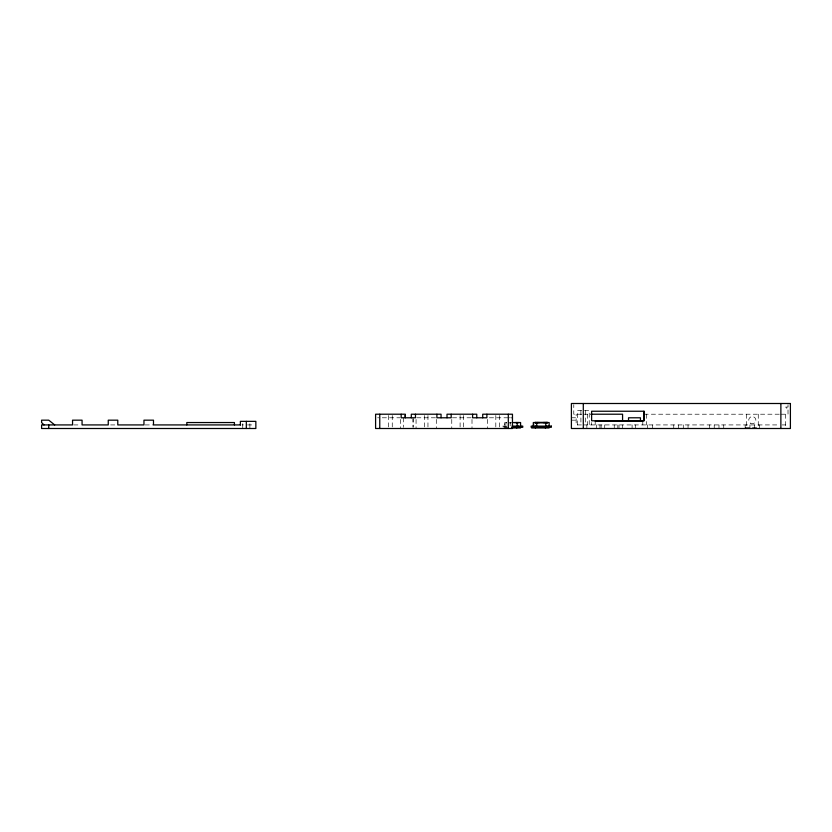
<?xml version="1.0" encoding="UTF-8"?>
<svg xmlns="http://www.w3.org/2000/svg" width="832" height="832" viewBox="0 0 832 832"><rect width="100%" height="100%" fill="white"/><g stroke="black" fill="none" stroke-linecap="round" stroke-linejoin="round"><path stroke-width="0.62" stroke-dasharray="4.16 3.12" d="M510.255 423.873L510.765 423.883M788.018 407.077L785.637 407.077L788.018 409.458M581.755 410.644L577.346 410.644L577.346 424.923M584.49 410.644L589.243 410.644L589.243 424.923M581.755 414.211L573.778 414.211L573.778 404.695M583.294 414.211L591.625 414.211M644.051 414.211L779.584 414.211M780.874 414.211L788.018 414.211L788.018 404.695M377.676 417.789L378.685 417.789M382.283 417.789L399.922 417.789M416.728 417.789L435.635 417.789M452.431 417.789L472.597 417.789M489.403 417.789L508.31 417.789M509.382 417.789L510.39 417.789M571.397 417.778L576.15 417.778M571.397 420.16L576.15 420.16M506.719 422.552L504.754 422.542L504.754 426.119M506.657 423.862L504.962 423.862L504.962 426.951M73.736 424.923L79.685 424.923M110.635 424.923L116.584 424.923M145.153 424.923L153.483 424.923M242.112 424.923L243.35 424.923M247.51 424.923L254.654 424.923M581.443 424.923L576.15 424.923L576.15 414.211M583.294 424.923L778.357 424.923M782.111 424.923L785.637 424.923M506.917 426.119L502.59 426.119L502.59 427.305L510.754 427.305M503.09 426.951L506.823 426.951M745.17 427.305L759.45 427.305M510.765 425.287L509.735 424.954M510.89 424.018L509.694 423.561M413.067 417.789L413.088 427.305L413.088 418.974M785.637 414.211L785.637 428.501M759.45 424.923L759.45 428.501M758.264 414.211L758.264 427.305M754.697 424.923L754.697 428.501M749.934 424.923L749.934 428.501M746.356 414.211L746.356 427.305M745.17 424.923L745.17 428.501M723.746 424.923L723.746 428.501M718.983 424.923L718.983 428.501M714.22 424.923L714.22 428.501M709.467 424.923L709.467 428.501M688.043 424.923L688.043 428.501M683.28 424.923L683.28 428.501M678.517 424.923L678.517 428.501M673.754 424.923L673.754 428.501M652.33 424.923L652.33 428.501M647.566 424.923L647.566 428.501M646.381 414.211L646.381 424.923M642.803 421.356L642.803 424.923M635.669 424.923L635.669 428.501M632.091 424.923L632.091 428.501M622.575 424.923L622.575 428.501M619.008 424.923L619.008 428.501M617.812 424.923L617.812 428.501M614.245 424.923L614.245 428.501M604.718 424.923L604.718 428.501M601.151 424.923L601.151 428.501M599.955 424.923L599.955 428.501M596.388 424.923L596.388 428.501M595.202 421.356L595.202 424.923M591.625 422.542L591.625 424.923M587.558 414.211L587.558 424.923M586.862 424.923L586.862 428.501M585.676 410.644L585.676 424.923M580.913 410.644L580.913 424.923M499.377 415.511L499.377 428.501M495.81 415.511L495.81 428.501M487.479 419.411L487.479 428.501M472.004 419.411L472.004 428.501M463.674 415.511L463.674 428.501M460.106 415.511L460.106 428.501M451.766 419.411L451.766 428.501M436.301 419.411L436.301 428.501M427.96 415.511L427.96 428.501M424.393 415.511L424.393 428.501M416.062 419.411L416.062 428.501M403.562 417.789L403.562 427.305M400.587 419.411L400.587 428.501M392.257 415.511L392.257 428.501M388.69 415.511L388.69 428.501M249.891 423.738L249.891 428.501M242.757 423.738L242.757 428.501M510.89 422.562L509.694 422.542L510.89 422.562M506.719 422.573L506.126 422.542L506.719 422.583M750.526 423.259A3.567 3.567 0 0 0 755.882 420.17A3.567 3.567 0 0 0 750.526 417.071A3.567 3.567 0 0 0 750.526 423.259"/><path stroke-width="1.25" d="M643.999 420.763L643.999 411.237L591.625 411.237L591.625 420.763L643.999 420.763L643.999 411.237M404.789 416.146L405.35 415.407M520.593 426.119L520.593 422.542L512.075 422.583M547.196 422.542L546.593 422.594L547.789 422.542L534.695 422.542L547.196 422.542L546 422.583M516.838 422.594L518.627 422.552M545.407 422.594L546.593 422.552M539.458 422.562L537.077 422.552L537.67 422.583M516.246 422.583L516.838 422.542L514.457 422.562M517.431 422.583L518.034 422.542M544.814 422.583L545.407 422.542L543.026 422.562M518.627 422.573L519.22 422.542M547.196 422.573L547.789 422.542M590.897 414.211L622.575 414.211L622.575 421.356M511.919 417.789L512.47 417.789M595.202 421.356L642.803 421.356M533.624 423.862L533.52 425.922M240.573 424.923L153.483 424.923L153.483 420.17L143.957 420.17L143.957 424.923L117.78 424.923L117.78 420.17L108.254 420.17L108.254 424.923L82.066 424.923L82.066 420.17L72.55 420.17L72.55 424.923L41.6 424.923L41.6 428.501L255.85 428.501L255.85 421.356L240.375 421.356L240.375 424.923M512.023 426.119L522.756 426.119L522.756 427.305L512.034 427.305M511.794 427.97L520.499 427.97L520.499 426.951M535.881 422.594L535.288 422.542L537.077 422.594M535.288 422.562L536.474 422.583M54.694 424.923L48.745 420.17L41.6 420.17L41.6 422.542L43.982 424.923M780.874 403.499L780.874 428.501M640.432 421.356L640.432 417.789L628.524 417.789L628.524 421.356M583.294 403.499L583.294 428.501M549.151 426.119L549.151 422.542L533.322 422.542L533.322 426.119M549.058 426.951L549.058 427.97L531.658 427.97L531.658 426.951M546.998 426.119L546.998 427.305M545.761 422.542L545.761 426.119M545.334 426.951L545.334 427.97M536.713 422.542L536.713 426.119M535.475 426.119L535.382 427.97M518.43 426.119L518.43 427.305M517.192 422.542L517.192 426.119M516.766 426.951L516.766 427.97M508.31 414.211L508.31 428.501M486.886 414.211L486.886 417.789L472.597 417.789L472.597 414.211M482.716 417.789L482.716 414.211L512.47 414.211L512.47 428.501L375.596 428.501L375.596 414.211L405.35 414.211L405.35 417.789M476.767 417.789L476.767 414.211L447.013 414.211L447.013 417.789M451.173 414.211L451.173 417.789L436.894 417.789L436.894 414.211M441.054 417.789L441.054 414.211L411.299 414.211L411.299 417.789M415.47 414.211L415.47 417.789L401.18 417.789L401.18 414.211M379.756 414.211L379.756 428.501M246.324 421.356L246.324 428.501M234.426 424.923L234.426 422.542L186.815 422.542L186.815 424.923M48.745 424.923L48.745 428.501M790.4 403.499L571.397 403.499L571.397 428.501L790.4 428.501L790.4 403.499M551.325 426.119L531.159 426.119L531.159 427.305L551.325 427.305L551.325 426.119"/></g></svg>
